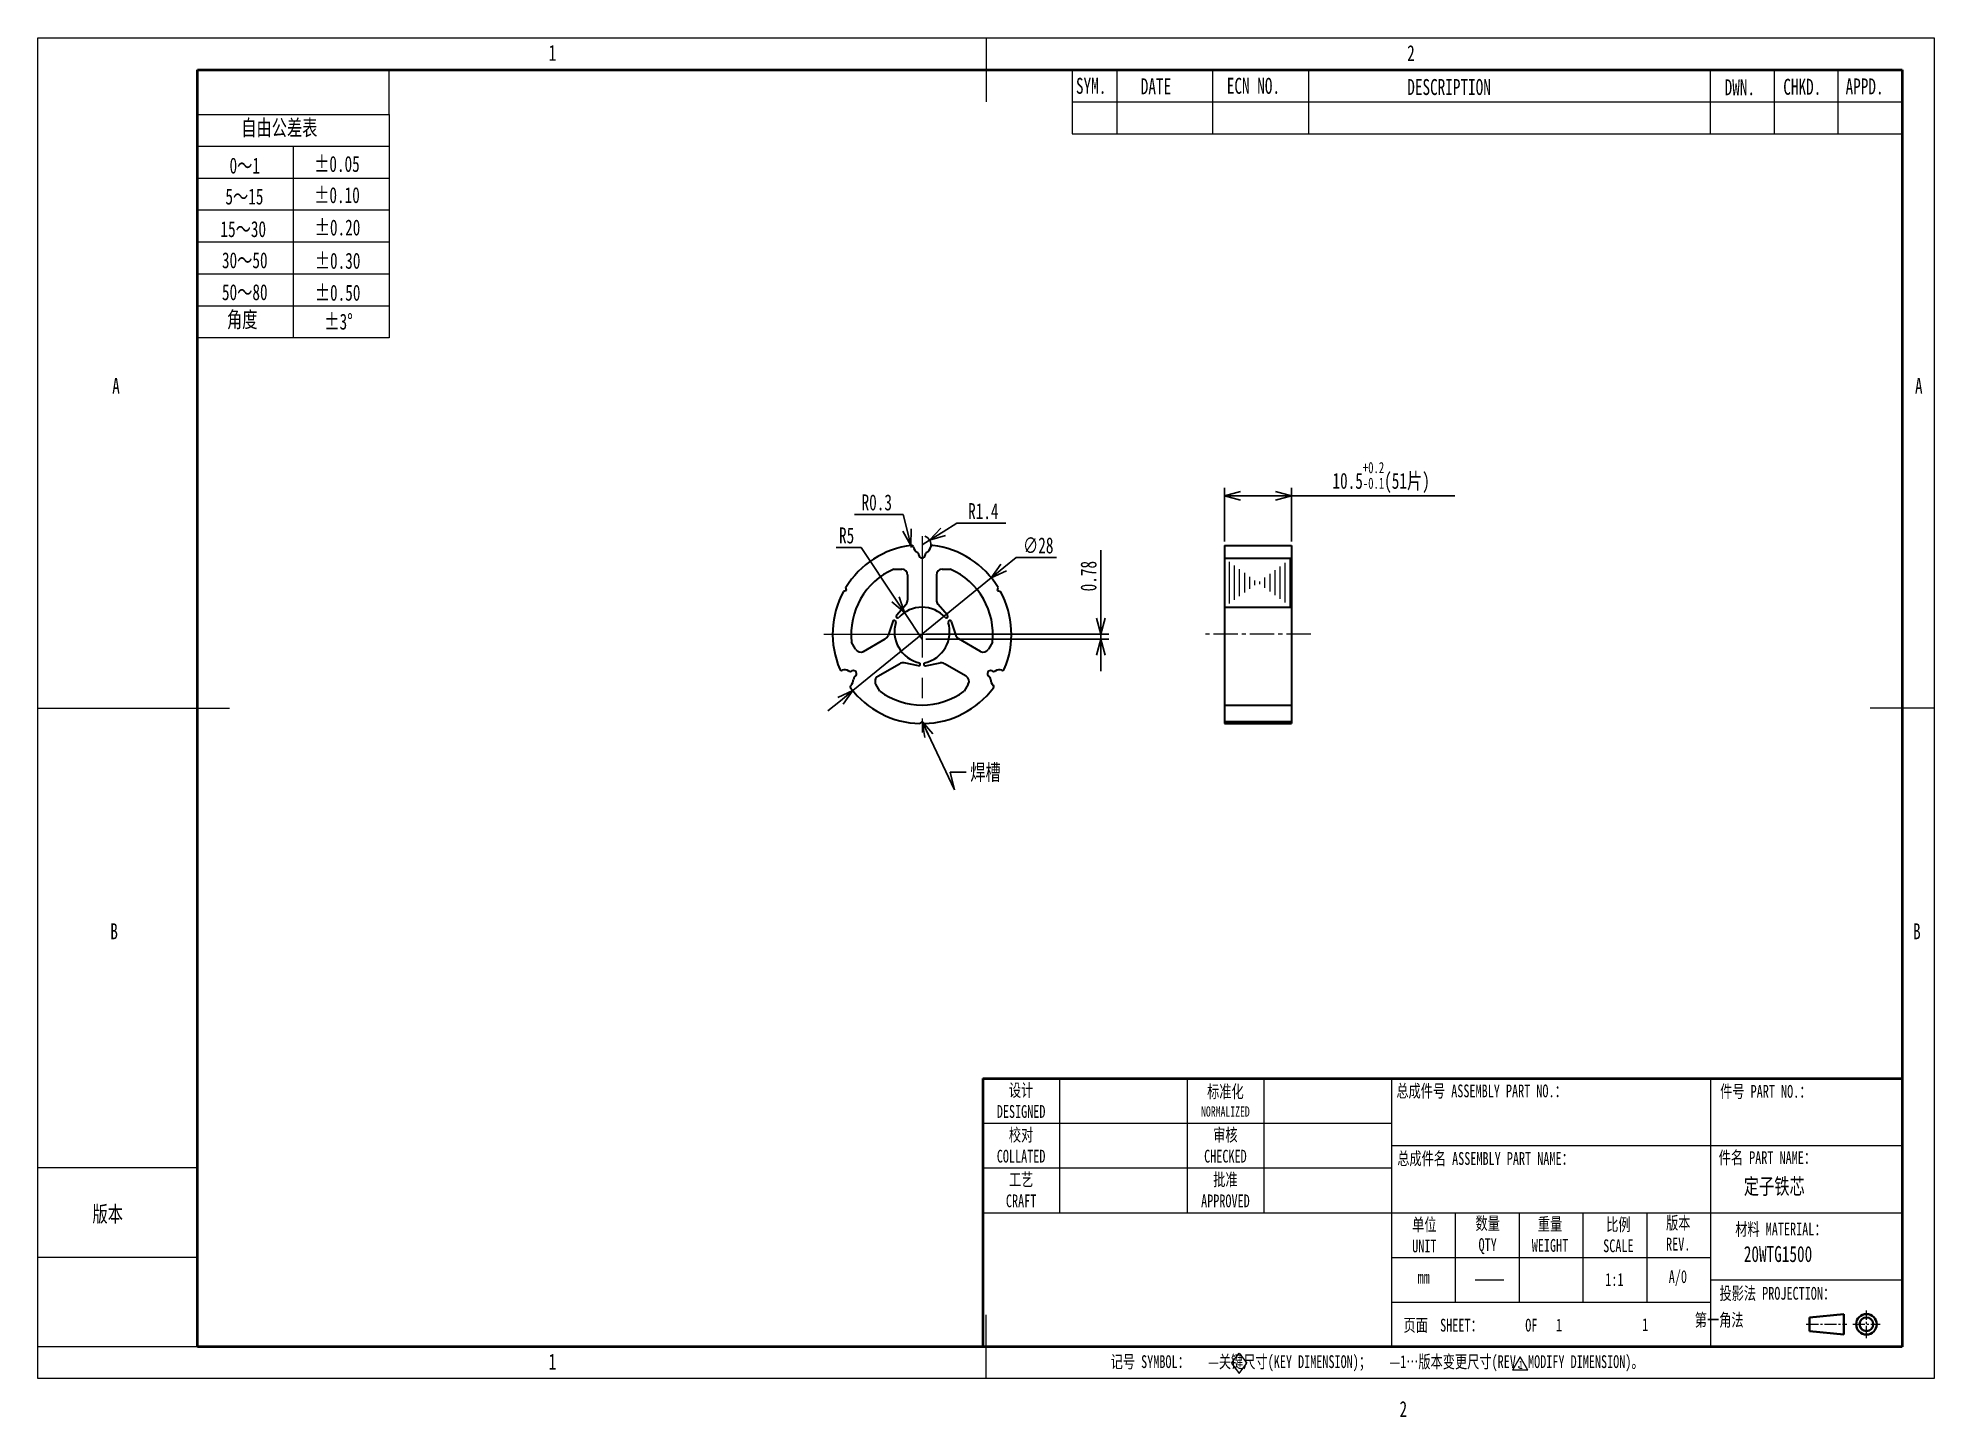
# Model space of a CAD drawing. Header units: millimetres. Extents: x 2417 to 2714, y 1338 to 1554.
import ezdxf

# ---------------------------------------------------------------- set-up
doc = ezdxf.new("R2010")
doc.units = ezdxf.units.MM
doc.linetypes.add('CENTER2', pattern=[28.575, 19.05, -3.175, 3.175, -3.175])
for name, color, linetype, lineweight in [('中心线', 1, 'CENTER2', 13), ('尺寸线', 3, 'Continuous', 9), ('细实线', 7, 'Continuous', 13), ('轮廓线', 7, 'Continuous', 30)]:
    doc.layers.add(name, color=color, linetype=linetype, lineweight=lineweight)
doc.layers.add('图框层', color=7, linetype='Continuous')
doc.styles.get("Standard").update_dxf_attribs({"font": 'simfang.ttf', "width": 0.7})
doc.dimstyles.new('ISO-25', dxfattribs={"dimtxt": 2.5, "dimasz": 2.5, "dimexe": 1.25, "dimexo": 0.625, "dimtad": 1, "dimtoh": 1, "dimdec": 4, "dimzin": 12, "dimdsep": 46, "dimtxsty": 'Standard', "dimblk": 'OPEN30', "dimcen": 2.5, "dimadec": 0, "dimazin": 1, "dimtfac": 1, "dimtdec": 4, "dimtmove": 0, "dimatfit": 3, "dimldrblk": 'OPEN30', "dimfxl": 0, "dimarcsym": 0})
doc.dimstyles.new('ISO-25$3', dxfattribs={"dimtxt": 2.5, "dimasz": 2.5, "dimexe": 1, "dimexo": 0, "dimtad": 1, "dimtih": 1, "dimtoh": 1, "dimdsep": 46, "dimtxsty": 'Standard', "dimblk": 'OPEN30', "dimcen": 2.5, "dimazin": 2, "dimtfac": 1, "dimtmove": 0, "dimatfit": 3, "dimldrblk": 'OPEN30', "dimfxl": 0, "dimtolj": 1, "dimarcsym": 0})
doc.dimstyles.new('ISO-25$4', dxfattribs={"dimtxt": 2.5, "dimasz": 2.5, "dimexe": 1, "dimexo": 0, "dimtad": 1, "dimtih": 1, "dimtoh": 1, "dimdsep": 46, "dimtxsty": 'Standard', "dimblk": 'OPEN30', "dimcen": 2.5, "dimazin": 2, "dimtfac": 1, "dimtmove": 0, "dimatfit": 3, "dimldrblk": 'OPEN30', "dimfxl": 0, "dimtolj": 1, "dimarcsym": 0})

# ---------------------------------------------------------------- blocks, each defined once
blk = doc.blocks.new('_Open30')
at = {"color": 0, "linetype": 'ByBlock', "lineweight": -2}
for p, q in [((-1, 0.27), (0, 0)), ((0, 0), (-1, -0.27)), ((0, 0), (-1, 0))]:
    blk.add_line(p, q, dxfattribs=at)
blk = doc.blocks.new('*D1')
at = {"layer": 'Defpoints', "color": 0}
for p in [(2555.34, 1474.26, -76.24), (2556.53, 1475, -76.24)]:
    blk.add_point(p, dxfattribs=at)
at = {"layer": '尺寸线', "color": 0, "lineweight": -2}
for p, q in [((2560.78, 1477.63), (2558.65, 1476.31)), ((2568.48, 1477.63), (2560.78, 1477.63)), ((2555.34, 1474.26), (2556.53, 1475))]:
    blk.add_line(p, q, dxfattribs=at)
blk.add_arc((2555.34, 1474.26), 1.4, 346.391, 72.6581, dxfattribs=at)
at = {"layer": '尺寸线', "color": 0, "lineweight": -2, "xscale": 2.5, "yscale": 2.5, "zscale": 2.5, "rotation": 211.7325315407784}
blk.add_blockref('_Open30', (2556.53, 1475), dxfattribs=at)
at = {"layer": '尺寸线', "color": 0, "lineweight": 15, "insert": (2564.94, 1479.52), "char_height": 2.5, "attachment_point": 5}
blk.add_mtext('\\A1;R1.4', dxfattribs=at)
blk = doc.blocks.new('*D2')
at = {"layer": 'Defpoints', "color": 0}
for p in [(2566.19, 1469.11, -76.24), (2544.49, 1451.42, -76.24)]:
    blk.add_point(p, dxfattribs=at)
at = {"layer": '尺寸线', "color": 0, "lineweight": -2}
for p, q in [((2570.07, 1472.27), (2568.13, 1470.69)), ((2576.38, 1472.27), (2570.07, 1472.27)), ((2544.49, 1451.42), (2566.19, 1469.11)), ((2542.55, 1449.84), (2540.61, 1448.26))]:
    blk.add_line(p, q, dxfattribs=at)
at = {"layer": '尺寸线', "color": 0, "lineweight": -2, "xscale": 2.5, "yscale": 2.5, "zscale": 2.5}
for p, rotation in [((2566.19, 1469.11), 219.1795623928837), ((2544.49, 1451.42), 39.17956239288362)]:
    blk.add_blockref('_Open30', p, dxfattribs=dict(at, rotation=rotation))
at = {"layer": '尺寸线', "color": 0, "lineweight": 15, "insert": (2573.54, 1474.15), "char_height": 2.5, "attachment_point": 5}
blk.add_mtext('\\A1;∅28', dxfattribs=at)
blk = doc.blocks.new('*D3')
at = {"layer": 'Defpoints', "color": 0}
for p in [(2552.57, 1463.64, -76.24), (2555.34, 1459.48, -76.24)]:
    blk.add_point(p, dxfattribs=at)
at = {"layer": '尺寸线', "color": 0, "lineweight": -2}
for p, q in [((2541.87, 1473.82), (2545.81, 1473.82)), ((2545.81, 1473.82), (2551.19, 1465.73)), ((2555.34, 1459.48), (2552.57, 1463.64))]:
    blk.add_line(p, q, dxfattribs=at)
at = {"layer": '尺寸线', "color": 0, "lineweight": -2, "xscale": 2.5, "yscale": 2.5, "zscale": 2.5, "rotation": 303.6098377028993}
blk.add_blockref('_Open30', (2552.57, 1463.64), dxfattribs=at)
at = {"layer": '尺寸线', "color": 0, "lineweight": 15, "insert": (2543.53, 1475.71), "char_height": 2.5, "attachment_point": 5}
blk.add_mtext('\\A1;R5', dxfattribs=at)
blk = doc.blocks.new('*D4')
at = {"layer": 'Defpoints', "color": 0}
for p in [(2555.34, 1460.26), (2555.34, 1459.48), (2583.33, 1460.26)]:
    blk.add_point(p, dxfattribs=at)
at = {"layer": '尺寸线', "color": 0, "lineweight": -2}
for p, q in [((2583.33, 1462.76), (2583.33, 1473.44)), ((2555.96, 1460.26), (2584.58, 1460.26)), ((2555.96, 1459.48), (2584.58, 1459.48)), ((2583.33, 1459.48), (2583.33, 1460.26)), ((2583.33, 1456.98), (2583.33, 1454.48))]:
    blk.add_line(p, q, dxfattribs=at)
at = {"layer": '尺寸线', "color": 0, "lineweight": -2, "xscale": 2.5, "yscale": 2.5, "zscale": 2.5}
for p, rotation in [((2583.33, 1460.26), 270), ((2583.33, 1459.48), 90)]:
    blk.add_blockref('_Open30', p, dxfattribs=dict(at, rotation=rotation))
at = {"layer": '尺寸线', "color": 0, "lineweight": 15, "insert": (2581.43, 1469.35), "char_height": 2.5, "attachment_point": 5, "rotation": 90}
blk.add_mtext('0.78', dxfattribs=at)
blk = doc.blocks.new('*D5')
at = {"layer": 'Defpoints', "color": 0}
for p in [(2613.22, 1481.94), (2602.72, 1474.16), (2613.22, 1474.16)]:
    blk.add_point(p, dxfattribs=at)
at = {"layer": '尺寸线', "color": 0, "lineweight": -2}
for p, q in [((2602.72, 1474.79), (2602.72, 1483.19)), ((2613.22, 1474.79), (2613.22, 1483.19)), ((2605.22, 1481.94), (2610.72, 1481.94)), ((2613.22, 1481.94), (2638.77, 1481.94))]:
    blk.add_line(p, q, dxfattribs=at)
at = {"layer": '尺寸线', "color": 0, "lineweight": -2, "xscale": 2.5, "yscale": 2.5, "zscale": 2.5, "rotation": 180}
blk.add_blockref('_Open30', (2602.72, 1481.94), dxfattribs=at)
at = {"layer": '尺寸线', "color": 0, "lineweight": -2, "xscale": 2.5, "yscale": 2.5, "zscale": 2.5}
blk.add_blockref('_Open30', (2613.22, 1481.94), dxfattribs=at)
at = {"layer": '尺寸线', "color": 0, "lineweight": 15, "insert": (2627.25, 1484.8), "char_height": 2.5, "attachment_point": 5}
blk.add_mtext('10.5{\\H0.7x;\\S+0.2^ -0.1;}(51{\\fSimSun|b0|i0|c134|p2;片\\Ftxt|c134;)}', dxfattribs=at)
blk = doc.blocks.new('*D6')
at = {"layer": 'Defpoints', "color": 0}
for p in [(2553.61, 1474.15), (2553.69, 1473.86)]:
    blk.add_point(p, dxfattribs=at)
at = {"layer": '尺寸线', "color": 0, "lineweight": -2}
for p, q in [((2544.76, 1478.99), (2552.36, 1478.99)), ((2552.36, 1478.99), (2552.99, 1476.57)), ((2553.69, 1473.86), (2553.61, 1474.15))]:
    blk.add_line(p, q, dxfattribs=at)
blk.add_arc((2553.69, 1473.86), 0.3, 96.9269, 104.476, dxfattribs=at)
at = {"layer": '尺寸线', "color": 0, "lineweight": -2, "xscale": 2.5, "yscale": 2.5, "zscale": 2.5, "rotation": 284.4759549545248}
blk.add_blockref('_Open30', (2553.61, 1474.15), dxfattribs=at)
at = {"layer": '尺寸线', "color": 0, "lineweight": 15, "insert": (2548.25, 1480.89), "char_height": 2.5, "attachment_point": 5}
blk.add_mtext('\\A1;R0.3', dxfattribs=at)

msp = doc.modelspace()

# ---------------------------------------------------------------- hatches: boundary and pattern name
at = {"layer": '细实线'}
h = msp.add_hatch(dxfattribs=at)
h.set_pattern_fill('ANSI31', color=256, scale=0.25, angle=45, style=0)
h.paths.add_polyline_path([(2607.97197, 1468.32087), (2602.72197, 1472.16192), (2602.72197, 1464.47983)])
h.paths.add_polyline_path([(2613.22197, 1472.16192), (2607.97197, 1468.32087), (2613.22197, 1464.47983)])

# ---------------------------------------------------------------- linework, layer by layer
at = {"lineweight": 13}
for p, q in [((2471.85883, 1541.65436), (2471.85883, 1548.65436)), ((2441.85883, 1541.65436), (2471.85883, 1541.65436)), ((2471.85883, 1541.65436), (2471.85883, 1506.65436)), ((2471.85883, 1536.65436), (2441.85883, 1536.65436)), ((2456.85883, 1536.65436), (2456.85883, 1506.65436)), ((2471.85883, 1531.65436), (2441.85883, 1531.65436)), ((2471.85883, 1526.65436), (2441.85883, 1526.65436)), ((2471.85883, 1521.65436), (2441.85883, 1521.65436)), ((2471.85883, 1516.65436), (2441.85883, 1516.65436)), ((2471.85883, 1511.65436), (2441.85883, 1511.65436)), ((2471.85883, 1506.65436), (2441.85883, 1506.65436))]:
    msp.add_line(p, q, dxfattribs=at)
at = {"layer": '中心线'}
for p, q in [((2555.3378, 1475.63882, -76.2355), (2555.3378, 1444.88502, -76.2355)), ((2539.9609, 1460.26192, -76.2355), (2570.7147, 1460.26192, -76.2355))]:
    msp.add_line(p, q, dxfattribs=at)
at = {"layer": '中心线', "ltscale": 0.2}
msp.add_line((2616.22197, 1460.26192, -76.2355), (2599.72197, 1460.26192, -76.2355), dxfattribs=at)
at = {"layer": '图框层', "lineweight": 13}
for p, q in [((2416.85883, 1553.65436), (2713.85883, 1553.65436)), ((2416.85883, 1343.65436), (2416.85883, 1553.65436)), ((2565.35883, 1553.65436), (2565.35883, 1543.65436)), ((2713.85883, 1553.65436), (2713.85883, 1343.65436)), ((2578.85883, 1548.65436), (2578.85883, 1538.65436)), ((2585.85883, 1548.65436), (2585.85883, 1538.65436)), ((2600.85883, 1548.65436), (2600.85883, 1538.65436)), ((2615.85883, 1548.65436), (2615.85883, 1538.65436)), ((2678.85883, 1538.65436), (2678.85883, 1548.65436)), ((2688.85883, 1538.65436), (2688.85883, 1548.65436)), ((2698.85883, 1538.65436), (2698.85883, 1548.65436)), ((2578.85883, 1543.65436), (2708.85883, 1543.65436)), ((2578.85883, 1538.65436), (2708.85883, 1538.65436)), ((2416.85883, 1448.65436), (2446.85883, 1448.65436)), ((2713.85883, 1448.65436), (2703.85883, 1448.65436)), ((2576.85883, 1390.65436), (2576.85883, 1369.65436)), ((2596.85883, 1390.65436), (2596.85883, 1369.65436)), ((2608.85883, 1390.65436), (2608.85883, 1369.65436)), ((2628.85883, 1390.65436), (2628.85883, 1348.65436)), ((2678.85883, 1390.65436), (2678.85883, 1348.65436)), ((2564.85883, 1383.65436), (2628.85883, 1383.65436)), ((2628.85883, 1380.15436), (2708.85883, 1380.15436)), ((2441.85883, 1376.65436), (2416.85883, 1376.65436)), ((2564.85883, 1376.65436), (2628.85883, 1376.65436)), ((2564.85883, 1369.65436), (2628.85883, 1369.65436)), ((2628.85883, 1369.65436), (2708.85883, 1369.65436)), ((2638.85883, 1369.65436), (2638.85883, 1355.65436)), ((2648.85883, 1369.65436), (2648.85883, 1355.65436)), ((2658.85883, 1369.65436), (2658.85883, 1355.65436)), ((2668.85883, 1369.65436), (2668.85883, 1355.65436)), ((2441.85883, 1362.65436), (2416.85883, 1362.65436)), ((2628.85883, 1362.65436), (2678.85883, 1362.65436)), ((2641.95887, 1359.12802), (2646.45887, 1359.12802)), ((2678.85883, 1359.15436), (2708.85883, 1359.15436)), ((2628.85883, 1355.65436), (2678.85883, 1355.65436)), ((2565.35883, 1343.65436), (2565.35883, 1353.65436)), ((2441.85883, 1348.65436), (2416.85883, 1348.65436)), ((2603.81824, 1346.05991), (2605.01424, 1347.66574)), ((2603.81824, 1346.05991), (2605.01424, 1344.45408)), ((2605.01424, 1347.66574), (2606.21025, 1346.05991)), ((2605.01424, 1344.45408), (2606.21025, 1346.05991)), ((2649.02839, 1347.0745), (2647.83239, 1345.00296)), ((2650.22439, 1345.00296), (2649.02839, 1347.0745)), ((2713.85883, 1343.65436), (2416.85883, 1343.65436)), ((2650.22439, 1345.00296), (2647.83239, 1345.00296))]:
    msp.add_line(p, q, dxfattribs=at)
at = {"layer": '图框层', "lineweight": 40}
for p, q in [((2441.85883, 1548.65436), (2708.85883, 1548.65436)), ((2441.85883, 1348.65436), (2441.85883, 1548.65436)), ((2708.85883, 1548.65436), (2708.85883, 1348.65436)), ((2564.85883, 1390.65436), (2628.85883, 1390.65436)), ((2564.85883, 1390.65436), (2564.85883, 1348.65436)), ((2628.85883, 1390.65436), (2708.85883, 1390.65436)), ((2708.85883, 1348.65436), (2441.85883, 1348.65436))]:
    msp.add_line(p, q, dxfattribs=at)
at = {"layer": '图框层', "lineweight": 25}
for q in [(2708.85883, 1390.65436), (2564.85883, 1348.65436)]:
    msp.add_line((2708.85883, 1348.65436), q, dxfattribs=at)
at = {"layer": '图框层', "linetype": 'CENTER2', "lineweight": 13, "ltscale": 0.1}
for p, q in [((2693.82465, 1352.16756), (2700.19276, 1352.16756)), ((2701.1143, 1352.16756), (2705.40822, 1352.16756)), ((2703.26126, 1350.0206), (2703.26126, 1354.31452))]:
    msp.add_line(p, q, dxfattribs=at)
at = {"layer": '图框层', "lineweight": 35}
for p, q in [((2699.72013, 1353.77778), (2694.35273, 1353.24104)), ((2694.35273, 1353.24104), (2694.35273, 1351.09408)), ((2699.72013, 1353.77778), (2699.72013, 1350.55734)), ((2699.72013, 1350.55734), (2694.35273, 1351.09408))]:
    msp.add_line(p, q, dxfattribs=at)
for radius in [1.61022, 1.07348]:
    msp.add_circle((2703.26126, 1352.16756), radius, dxfattribs=at)
at = {"layer": '轮廓线'}
for p, q in [((2602.72197, 1474.16192), (2613.22197, 1474.16192)), ((2602.72197, 1474.16192), (2602.72197, 1446.26598)), ((2613.22197, 1474.16192), (2613.22197, 1446.26598)), ((2550.92284, 1470.44613, -76.2355), (2552.1878, 1470.44613, -76.2355)), ((2558.4878, 1470.44613, -76.2355), (2559.75275, 1470.44613, -76.2355)), ((2602.72197, 1472.16192, -76.2355), (2613.22197, 1472.16192, -76.2355)), ((2543.50914, 1467.0912), (2543.38565, 1467.55206)), ((2553.0878, 1469.54613, -76.2355), (2553.0878, 1465.61293, -76.2355)), ((2557.5878, 1469.54613, -76.2355), (2557.5878, 1465.61293, -76.2355)), ((2567.16646, 1467.0912), (2567.28995, 1467.55206)), ((2543.50914, 1467.0912), (2543.04828, 1466.96771)), ((2551.33054, 1463.21756, -76.2355), (2552.84251, 1464.95688, -76.2355)), ((2559.34505, 1463.21756, -76.2355), (2557.83309, 1464.95688, -76.2355)), ((2567.16646, 1467.0912), (2567.62732, 1466.96771)), ((2602.72197, 1464.47983, -76.2355), (2613.22197, 1464.47983, -76.2355)), ((2550.77451, 1462.25448, -76.2355), (2550.0242, 1460.07542, -76.2355)), ((2559.90109, 1462.25448, -76.2355), (2560.6514, 1460.07542, -76.2355)), ((2544.94301, 1457.89779, -76.2355), (2544.31053, 1458.99327, -76.2355)), ((2546.17243, 1457.56837, -76.2355), (2549.57868, 1459.53497, -76.2355)), ((2564.50316, 1457.56837, -76.2355), (2561.09691, 1459.53497, -76.2355)), ((2566.36506, 1458.99327, -76.2355), (2565.73258, 1457.89779, -76.2355)), ((2548.42243, 1453.67125, -76.2355), (2551.82868, 1455.63785, -76.2355)), ((2554.78176, 1455.31371, -76.2355), (2552.51949, 1455.75345, -76.2355)), ((2555.89383, 1455.31371, -76.2355), (2558.15611, 1455.75345, -76.2355)), ((2562.25316, 1453.67125, -76.2355), (2558.84691, 1455.63785, -76.2355)), ((2548.72549, 1451.34635, -76.2355), (2548.09301, 1452.44183, -76.2355)), ((2562.58258, 1452.44183, -76.2355), (2561.95011, 1451.34635, -76.2355)), ((2555.3378, 1446.60336), (2555.00042, 1446.26598)), ((2555.3378, 1446.60336), (2555.67517, 1446.26598)), ((2602.72197, 1449.16192, -76.2355), (2613.22197, 1449.16192, -76.2355)), ((2602.72197, 1446.60336), (2613.22197, 1446.60336)), ((2602.72197, 1446.26598), (2613.22197, 1446.26598))]:
    msp.add_line(p, q, dxfattribs=at)
for centre, radius, start, end in [((2555.3378, 1460.26192, -76.2355), 14, 96.9269471, 148.6191457), ((2553.68553, 1473.86192), 0.3, 13.6089606, 96.9269471), ((2555.3378, 1474.26192, -76.2355), 1.4, 193.6089606, 238.2474752), ((2555.3378, 1474.26192, -76.2355), 1.4, 301.7525248, 346.3910394), ((2556.99007, 1473.86192), 0.3, 83.0730529, 166.3910394), ((2555.3378, 1460.26192, -76.2355), 14, 31.3808543, 83.0730529), ((2555.3378, 1460.26192, -76.2355), 11.1, 113.4371962, 186.5628038), ((2552.1878, 1469.54613), 0.9, 0, 90), ((2554.33792, 1472.64629), 0.5, 0.6353017, 58.2474928), ((2555.3378, 1472.66192, -76.2355), 0.5, 180.895283, 359.104717), ((2556.33768, 1472.64629), 0.5, 121.7525072, 179.3646983), ((2558.4878, 1469.54613), 0.9, 90, 180), ((2555.3378, 1460.26192, -76.2355), 11.1, 353.4371962, 66.5628038), ((2555.3378, 1460.26192, -76.2355), 14, 151.3808543, 203.0730529), ((2555.3378, 1459.47983, -76.2355), 5, 43.0988331, 136.9011644), ((2552.0878, 1465.61293, -76.2355), 1, 318.9999997, 0), ((2558.5878, 1465.61293), 1, 180, 221.0000003), ((2555.3378, 1460.26192, -76.2355), 14, 336.9269471, 28.6191457), ((2551.00143, 1462.17634), 0.24, 343.0987868, 161.0000003), ((2556.01511, 1460.65296, -76.2355), 5, 163.0988331, 256.9011644), ((2551.51168, 1463.06011), 0.24, 138.9999997, 316.9011644), ((2554.66049, 1460.65296, -76.2355), 5, 283.0988331, 16.9011644), ((2559.16392, 1463.06011), 0.24, 223.0987868, 41.0000003), ((2559.67416, 1462.17634), 0.24, 18.9999997, 196.9011644), ((2549.07868, 1460.40099), 1, 300, 341.0000003), ((2561.59691, 1460.40099, -76.2355), 1, 198.9999997, 240), ((2545.72243, 1458.34779), 0.9, 210, 300), ((2552.32868, 1454.77183, -76.2355), 1, 78.9999997, 120), ((2554.82756, 1455.5493), 0.24, 258.9999997, 76.9011644), ((2555.84804, 1455.5493), 0.24, 103.0987868, 281.0000003), ((2558.34691, 1454.77183), 1, 60, 101.0000003), ((2564.95316, 1458.34779), 0.9, 240, 330), ((2542.73372, 1454.89283), 0.3, 203.0730529, 286.3910394), ((2543.21344, 1453.26192, -76.2355), 1.4, 61.7525248, 106.3910394), ((2544.11268, 1454.93565), 0.5, 241.7525072, 299.3646983), ((2543.21344, 1453.26192, -76.2355), 1.4, 313.6089606, 358.2474752), ((2544.59908, 1454.06192, -76.2355), 0.5, 300.895283, 119.104717), ((2545.11255, 1453.20381), 0.5, 120.6353017, 178.2474928), ((2548.87243, 1452.89183), 0.9, 120, 210), ((2561.80316, 1452.89183), 0.9, 330, 60), ((2566.07651, 1454.06192, -76.2355), 0.5, 60.895283, 239.104717), ((2565.56304, 1453.20381), 0.5, 1.7525072, 59.3646983), ((2567.46215, 1453.26192, -76.2355), 1.4, 181.7525248, 226.3910394), ((2566.56292, 1454.93565), 0.5, 240.6353017, 298.2474928), ((2567.46215, 1453.26192, -76.2355), 1.4, 73.6089606, 118.2474752), ((2567.94188, 1454.89283), 0.3, 253.6089606, 336.9269471), ((2544.38599, 1452.03101), 0.3, 133.6089606, 216.9269471), ((2555.3378, 1460.26192, -76.2355), 14, 216.9269471, 268.6191457), ((2555.3378, 1460.26192, -76.2355), 11.1, 233.4371962, 306.5628038), ((2555.3378, 1460.26192, -76.2355), 14, 271.3808543, 323.0730529), ((2566.28961, 1452.03101), 0.3, 323.0730529, 46.3910394)]:
    msp.add_arc(centre, radius, start, end, dxfattribs=at)

# ---------------------------------------------------------------- texts
at = {"lineweight": 13, "char_height": 2.5, "attachment_point": 1}
for s, width, insert in [('自由公差表', 19.208783, (2448.70454, 1540.83595)), ('0～1', 8.7463636, (2446.87384, 1534.91014)), ('{\\fFangSong|b0|i0|c0|p49;%%P0.05}', 5.1746162, (2460.12382, 1535.16822)), ('{\\fFangSong|b0|i0|c0|p49;5\\fFangSong|b0|i0|c134|p49;～\\fFangSong|b0|i0|c0|p49;15}', 8.7463636, (2446.22206, 1530.06572)), ('{\\fFangSong|b0|i0|c0|p49;%%P0.10}', 5.1746162, (2460.13443, 1530.28582)), ('{\\fFangSong|b0|i0|c0|p49;15\\fFangSong|b0|i0|c134|p49;～\\fFangSong|b0|i0|c0|p49;30}', 13.8098547, (2445.44567, 1524.96316)), ('{\\fFangSong|b0|i0|c0|p49;%%P0.20}', 5.1746162, (2460.21639, 1525.21109)), ('{\\fFangSong|b0|i0|c0|p49;30\\fFangSong|b0|i0|c134|p49;～\\fFangSong|b0|i0|c0|p49;50}', 11.7865164, (2445.68234, 1520.08118)), ('{\\fFangSong|b0|i0|c0|p49;%%P0.30}', 5.1746162, (2460.23064, 1520.00103)), ('{\\fFangSong|b0|i0|c0|p49;50\\fFangSong|b0|i0|c134|p49;～\\fFangSong|b0|i0|c0|p49;80}', 11.7865164, (2445.68234, 1515.08118)), ('{\\fFangSong|b0|i0|c0|p49;%%P0.50}', 5.1746162, (2460.23064, 1515.00103)), ('角度', 8.7463636, (2446.46658, 1510.79171)), ('{\\fFangSong|b0|i0|c0|p49;%%P3%%D}', 5.1746162, (2461.72577, 1510.46767))]:
    msp.add_mtext_dynamic_manual_height_columns(s, width=width, gutter_width=12.5, heights=[0], dxfattribs=dict(at, insert=insert))
at = {"layer": '图框层', "lineweight": 15, "char_height": 2.5, "attachment_point": 1}
for s, insert in [('1', (2496.85601, 1552.56632)), ('2', (2631.32701, 1552.5182)), ('A', (2428.49586, 1500.41001)), ('A', (2710.86772, 1500.41001)), ('B', (2428.1933, 1414.97395)), ('B', (2710.56516, 1414.97395)), ('版本', (2425.40422, 1370.70651)), ('{\\fFangSong|b0|i0|c134|p49;1}', (2496.85601, 1347.56632)), ('{\\fFangSong|b0|i0|c134|p49;\\W0.7;2}', (2630.12989, 1340.13777))]:
    msp.add_mtext_dynamic_manual_height_columns(s, width=8.8597847, gutter_width=12.5, heights=[0], dxfattribs=dict(at, insert=insert))
at = {"layer": '图框层', "lineweight": 13, "char_height": 2.5, "attachment_point": 1}
for s, width, insert in [('SYM.', 7, (2579.45207, 1547.40502)), ('ECN NO.', 12.9881688, (2603.08018, 1547.40502)), ('DATE', 10.1385427, (2589.5991, 1547.33213)), ('DESCRIPTION', 11.3809445, (2631.34344, 1547.21385)), ('DWN.', 7, (2681.05079, 1547.18016)), ('CHKD.', 7, (2690.23689, 1547.25201)), ('APPD.', 7, (2699.99603, 1547.3128))]:
    msp.add_mtext_dynamic_manual_height_columns(s, width=width, gutter_width=12.5, heights=[0], dxfattribs=dict(at, insert=insert))
at = {"layer": '图框层', "lineweight": 13}
for s, insert, char_height, width, attachment_point in [('设计\\PDESIGNED', (2570.85883, 1387.15436), 2, 12, 5), ('总成件号 ASSEMBLY PART NO.：', (2629.63443, 1389.72506), 2, 79.1992549, 1), ('标准化\\P{\\H0.8x;NORMALIZED}', (2602.85883, 1387.15436), 2, 12, 5), ('件号 PART NO.： ', (2680.35242, 1389.65258), 2, 79.1992549, 1), ('校对\\PCOLLATED', (2570.85883, 1380.15436), 2, 12, 5), ('审核\\PCHECKED', (2602.85883, 1380.15436), 2, 12, 5), ('总成件名 ASSEMBLY PART NAME：', (2629.77385, 1379.13973), 2, 79.1992549, 1), ('件名 PART NAME： ', (2680.11847, 1379.27961), 2, 33.3691401, 1), ('工艺\\PCRAFT', (2570.85883, 1373.15436), 2, 12, 5), ('批准\\PAPPROVED', (2602.85883, 1373.15436), 2, 12, 5), ('数量\\PQTY', (2643.9365, 1366.0707), 2, 12, 5), ('版本 \\PREV. ', (2671.87753, 1369.05767), 2, 14.6308599, 1), ('单位\\PUNIT', (2634.01611, 1366.09765), 2, 12, 5), ('重量\\PWEIGHT', (2653.70114, 1366.18079), 2, 12, 5), ('比例\\PSCALE', (2664.41087, 1366.11856), 2, 12, 5), ('材料 MATERIAL：', (2689.86526, 1366.9757), 2, 25.179371, 5), ('mm', (2633.91742, 1359.55795), 2, 6.5, 5), ('投影法 PROJECTION：\\P       ', (2680.24857, 1358.02222), 2, 53.8679462, 1), ('  页面  SHEET：       OF  ', (2628.85883, 1351.9189), 2, 50, 4), ('\\P       第一角法 ', (2669.71381, 1357.18525), 2, 53.8679462, 1), ('记号 SYMBOL：   —关键尺寸(KEY DIMENSION)；   —1…版本变更尺寸(REV. MODIFY DIMENSION)。', (2584.88135, 1347.31958), 2, 205.9737526, 1), ('1', (2648.80276, 1346.46678), 1.3, 3.0431808, 1)]:
    msp.add_mtext(s, dxfattribs=dict(at, insert=insert, char_height=char_height, width=width, attachment_point=attachment_point))
at = {"layer": '图框层', "attachment_point": 1}
for s, width, insert, char_height in [('定子铁芯', 18.3905874, (2684.05716, 1375.03753), 2.5), ('20WTG1500', 18.3905874, (2684.05716, 1364.42929), 2.5), ('A/0', 4.2501281, (2672.29809, 1360.63507), 2), ('1:1', 3.8490979, (2662.35709, 1360.18725), 2), ('1', 0.566875, (2654.64457, 1353.05067), 2), ('1', 0.566875, (2668.14765, 1353.1216), 2)]:
    msp.add_mtext_dynamic_manual_height_columns(s, width=width, gutter_width=12.5, heights=[0], dxfattribs=dict(at, insert=insert, char_height=char_height))
at = {"layer": '细实线', "insert": (2562.89423, 1439.89003), "char_height": 2.5, "attachment_point": 1}
msp.add_mtext('焊槽', dxfattribs=at)

# ---------------------------------------------------------------- dimensions: what is measured, and where the dimension line sits
at = {"layer": '尺寸线', "lineweight": 15}
dim = msp.add_linear_dim(base=(2613.22197, 1481.93528), p1=(2602.72197, 1474.16192), p2=(2613.22197, 1474.16192), text='<>{\\H0.7x;\\S+0.2^ -0.1;}(51{\\fSimSun|b0|i0|c134|p2;片\\Ftxt|c134;)}', dimstyle='ISO-25', override={"dimtxsty": 'Standard'}, dxfattribs=at)
dim.commit()
dim.dimension.update_dxf_attribs({"geometry": '*D5', "text_midpoint": (2627.24634, 1484.80267)})
for center, mpoint, picture, middle in [((2553.68553, 1473.86192), (2553.61053, 1474.15239), '*D6', (2548.24995, 1480.89008)), ((2555.3378, 1474.26192, -76.2355), (2556.52852, 1474.99825, -76.2355), '*D1', (2564.94179, 1479.52446))]:
    dim = msp.add_radius_dim(center=center, mpoint=mpoint, dimstyle='ISO-25$4', dxfattribs=at)
    dim.commit()
    dim.dimension.update_dxf_attribs({"geometry": picture, "text_midpoint": middle})
dim = msp.add_radius_dim(center=(2555.3378, 1459.47983, -76.2355), mpoint=(2552.57013, 1463.64396, -76.2355), dimstyle='ISO-25$4', dxfattribs=at)
dim.commit()
dim.dimension.update_dxf_attribs({"geometry": '*D3', "text_midpoint": (2543.52643, 1473.81713), "dimtype": 164})
dim = msp.add_diameter_dim_2p(p1=(2544.48542, 1451.41738, -76.2355), p2=(2566.19018, 1469.10646, -76.2355), dimstyle='ISO-25$3', dxfattribs=at)
dim.commit()
dim.dimension.update_dxf_attribs({"geometry": '*D2', "text_midpoint": (2573.53626, 1474.15451)})
dim = msp.add_aligned_dim(p1=(2555.3378, 1459.47983), p2=(2555.3378, 1460.26192), distance=-27.98743, text='0.78', dimstyle='ISO-25', override={"dimtoh": 0}, dxfattribs=at)
dim.commit()
dim.dimension.update_dxf_attribs({"geometry": '*D4', "text_midpoint": (2581.4288, 1469.3512)})

# ---------------------------------------------------------------- leaders
at = {"layer": '细实线', "annotation_type": 0, "has_hookline": 1, "hookline_direction": 0, "text_width": 4.75}
msp.add_leader([(2555.3378, 1446.60336), (2560.40803, 1435.88909), (2559.76923, 1438.64003), (2562.26923, 1438.64003)], dimstyle='ISO-25', override={"dimgap": 0.625, "dimtad": 0}, dxfattribs=at)

doc.saveas('drawing.dxf')
